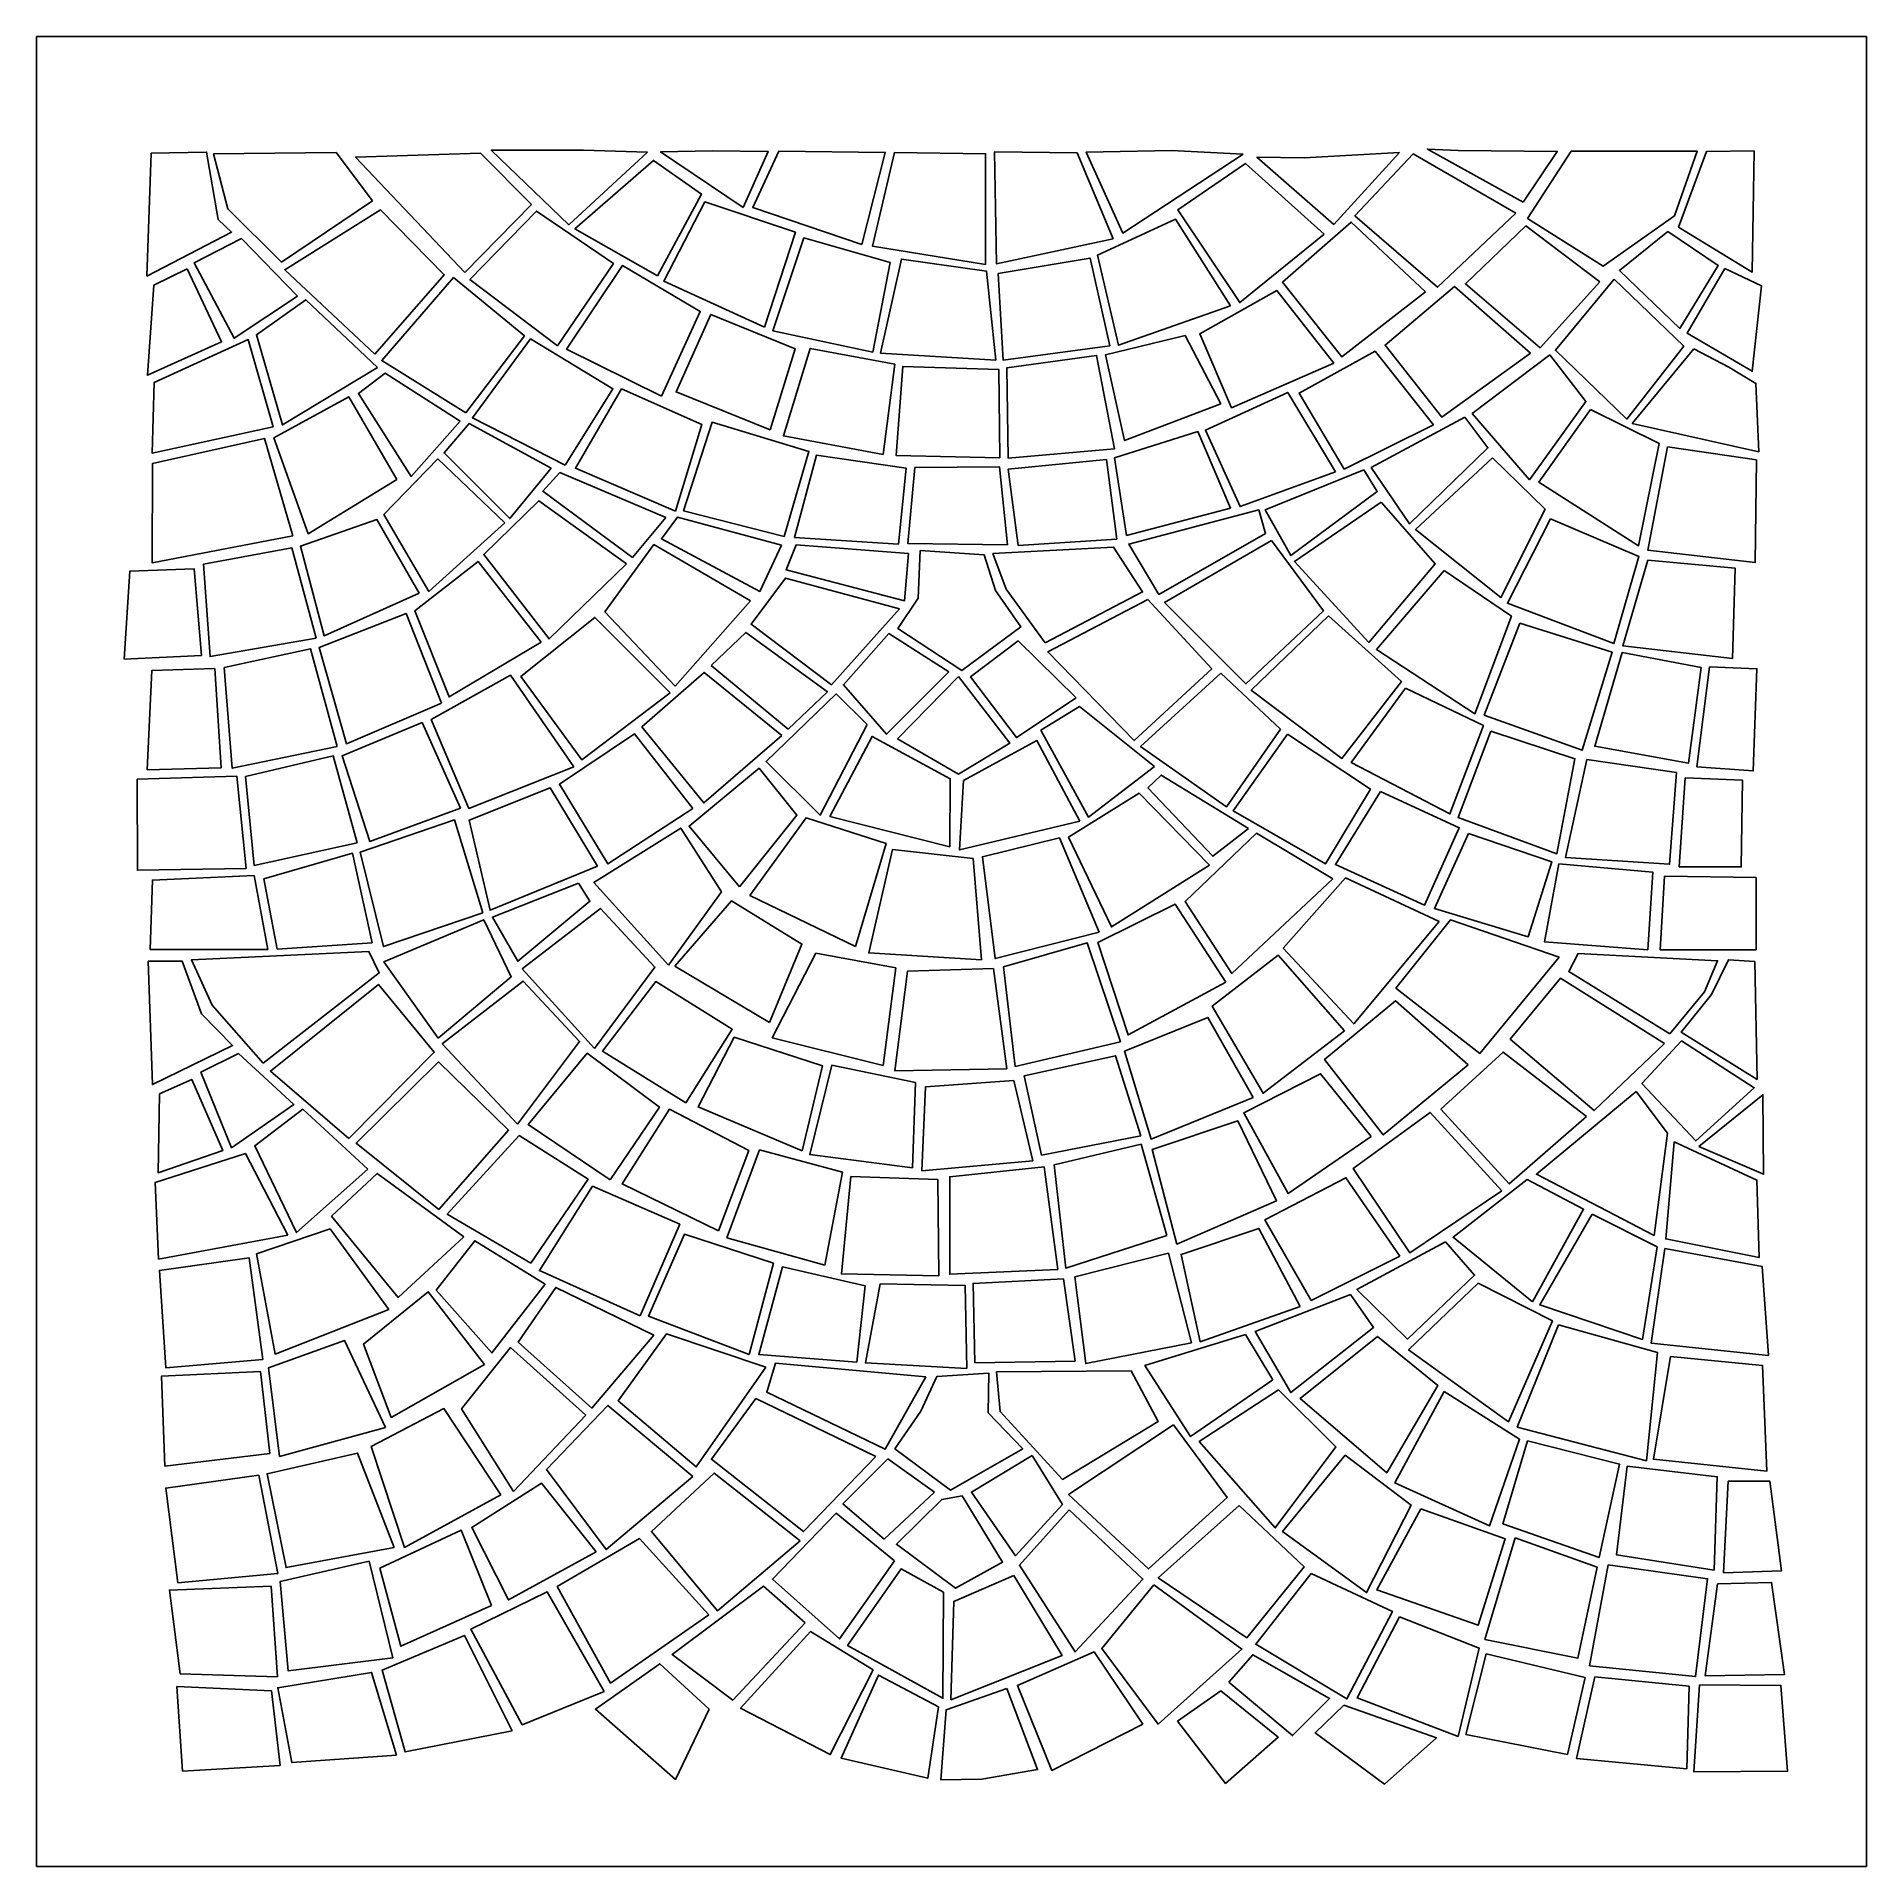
# Model space of a CAD drawing. Header units: metres. Extents: x 1 to 620, y 0 to 920.
# Drawn here: x 280 to 620, y 580 to 920 of the extents above; entities outside this region: 1.
import ezdxf

# ---------------------------------------------------------------- set-up
doc = ezdxf.new("R2010")
doc.units = ezdxf.units.M

msp = doc.modelspace()

# ---------------------------------------------------------------- linework, layer by layer
at = {"color": 8}
msp.add_lwpolyline([(280, 580), (620, 580), (620, 920), (280, 920), (280, 580)], dxfattribs=at)
at = {"color": 0}
for points in [[(301.28, 898.34), (300.51, 875.5), (316.24, 883.68), (313.72, 885.99), (311.59, 898.55)], [(342.39, 889.47), (325.53, 878.09), (315.54, 887.97), (312.88, 898.23), (335.64, 898.45)], [(359.55, 876.16), (371.93, 888.78), (362.48, 898.34), (339.28, 897.61)], [(393.52, 898.54), (378.91, 885.05), (364.47, 898.9), (381.65, 898.9)], [(411.3, 888.23), (415.91, 898.68), (405.6, 898.79), (395.93, 898.58)], [(433.31, 881.36), (437.69, 898.48), (417.93, 898.74), (413.06, 888.23)], [(456.3, 877.68), (456.33, 898.23), (439.41, 898.48), (435.32, 881.09)], [(480.03, 882.4), (473.34, 898.4), (457.96, 898.57), (458.34, 877.79)], [(504.18, 898.14), (490.86, 898.83), (475.05, 898.54), (481.86, 883.48)], [(533.25, 898.44), (515.55, 897.5), (506.75, 897.58), (521.05, 885.09)], [(554.88, 887.18), (535.76, 898.19), (524.92, 886.7), (540.28, 873.42)], [(556.25, 889.24), (538.43, 899.09), (544.12, 898.81), (562.55, 898.68)], [(557.02, 886.22), (565.12, 898.71), (588.57, 898.71), (584.36, 886.72), (571.11, 877.33)], [(599.13, 898.79), (590.28, 898.62), (585.1, 884.56), (598.79, 876.23)], [(395.35, 875.54), (403.54, 890.75), (394.63, 896.99), (380.03, 884.28)], [(519.23, 883.26), (504.61, 896.43), (492.05, 887.84), (503.55, 870.59)], [(342.85, 860.98), (355.74, 875.75), (343.89, 887.78), (326.1, 876.69)], [(376.81, 862.56), (387.18, 877.81), (372.87, 887.58), (360.53, 874.88)], [(415.28, 865.99), (421, 883.63), (404.19, 889.29), (396.52, 874.58)], [(501.83, 869.95), (491.63, 886.05), (477.1, 879.37), (481, 862.65)], [(538.1, 872.58), (524.27, 885.52), (511.5, 874.35), (522.5, 860.5)], [(570.48, 874.43), (556.72, 884.83), (545.48, 874.09), (559.41, 862.18)], [(328.5, 871.74), (318.09, 882.48), (309.26, 877.95), (316.73, 863.95)], [(435.36, 861.37), (438.59, 878), (422.58, 882.6), (416.8, 865.35)], [(583.11, 883.77), (574.12, 876.52), (585.33, 865.78), (592.48, 877.46)], [(396.1, 853.2), (403.32, 868.94), (388.86, 877.44), (378.44, 861.93)], [(458.24, 859.85), (456.52, 876.39), (440.68, 878.65), (436.79, 861.18)], [(479.39, 862.54), (475.74, 878.86), (458.67, 875.96), (459.63, 859.85)], [(307.97, 876.83), (301.79, 873.83), (300.58, 857.08), (314.33, 863.26)], [(359.73, 850.12), (370.63, 864.37), (357.49, 875.23), (344.13, 859.81)], [(573.14, 874.95), (562.23, 861.72), (575.46, 848.92), (586.05, 862.49)], [(593.72, 876.91), (600.52, 873.68), (598.8, 857.81), (586.71, 864.89)], [(343.36, 858.49), (330.05, 871.11), (320.85, 864.61), (325.67, 847.83)], [(521.05, 859.32), (510.42, 872.85), (496.14, 864.79), (502.05, 851.05)], [(557.56, 861.18), (543.47, 873.59), (530.55, 862.69), (541.12, 849.26)], [(416.3, 846.96), (420.96, 861.97), (405.26, 868.39), (398.83, 853.97)], [(323.95, 847.49), (319.31, 863.73), (301.83, 855.73), (301.45, 842.6)], [(378.22, 840.36), (387.1, 854.58), (371.78, 863.81), (360.97, 849.16)], [(500.05, 851.76), (493.4, 864.43), (478.64, 860.89), (482.15, 844.94)], [(437.31, 842.33), (439.46, 859.11), (423.75, 862.06), (418.76, 845.79)], [(480.26, 843.41), (476.95, 860.76), (460.26, 858.44), (460.53, 841.66)], [(539.58, 847.84), (528.71, 861.53), (514.59, 853.75), (522.94, 839.65)], [(561.19, 860.86), (546.76, 849.95), (557.39, 837.65), (567.89, 852.18)], [(587.95, 862.01), (576.48, 848.13), (600.03, 842.85), (599.48, 855.56), (594.45, 858.58)], [(358.7, 848.54), (344.75, 857.47), (339.8, 853.69), (349.58, 838.28)], [(458.96, 841.72), (458.78, 858.17), (440.93, 858.71), (439.7, 842.17)], [(398.69, 831.79), (403.61, 847.91), (388.71, 854.54), (380.11, 839.82)], [(521.33, 839.11), (512.47, 853.88), (497.17, 846.9), (503.61, 832.67)], [(346.93, 837.71), (337.99, 853.09), (324.09, 845.42), (330.48, 827.63)], [(568.75, 850.72), (559.12, 837.23), (577.68, 825.38), (581.47, 844.42)], [(375.6, 839.81), (360.35, 848.13), (355.73, 842.63), (367.91, 830.43)], [(418.9, 827.1), (423.5, 842.9), (405.5, 848.33), (400.21, 831.91)], [(501.87, 832.4), (495.78, 846.6), (480.31, 841.71), (482.54, 827.3)], [(545.39, 849.27), (528.01, 839.93), (535.09, 829.48), (549.66, 843.57)], [(327.6, 827.23), (322.33, 845.35), (301.56, 840.69), (301.47, 822.22)], [(583.06, 843.76), (579.37, 824.58), (599.3, 822.26), (599.56, 841.35)], [(367.03, 829.66), (354.55, 841.54), (344.53, 831.2), (352.9, 816.91)], [(440.13, 825.69), (441.6, 839.78), (424.91, 842.22), (420.8, 826.9)], [(460.39, 825.56), (458.92, 840.05), (443.21, 839.92), (441.87, 825.83)], [(480.74, 826.59), (478.78, 841.39), (460.53, 839.65), (462.41, 825.42)], [(550.55, 841.72), (536.22, 828.4), (552.09, 815.8), (560.31, 832.16)], [(396.93, 830.67), (377.25, 838.99), (374.06, 835.56), (390.7, 823.22)], [(526.63, 839.52), (508.29, 832.09), (513.03, 823.57), (529.11, 835.46)], [(389.63, 822.03), (373.31, 833.74), (363.1, 823.75), (375.24, 808.08)], [(529.86, 833.47), (513.72, 822.47), (527.53, 807.42), (539.9, 822.06)], [(351.07, 816.58), (343.23, 830.25), (329.01, 825.31), (333.41, 808.68)], [(418.41, 825.5), (399.08, 830.69), (396.1, 826.7), (414.39, 816.91)], [(507.08, 832.04), (482.92, 825.71), (488.51, 816.36), (508.37, 827.69)], [(561.3, 830.38), (553.3, 814.7), (573.09, 807.21), (577.74, 823.42)], [(509.44, 826.35), (489.58, 814.86), (504.72, 799.72), (519.12, 813.27)], [(331.94, 808.21), (327.43, 825), (311.02, 821.99), (312.25, 804.79)], [(412.64, 815.17), (394.69, 825.61), (385.59, 813.13), (398.68, 799.33)], [(442.01, 823.95), (421.14, 825.58), (419.3, 820.89), (441.28, 815.18)], [(444.16, 824.48), (456.1, 823.68), (458.16, 817.09), (462.89, 810.3), (451.89, 802.23), (440.04, 810.04), (443.82, 815.63)], [(467.39, 807.35), (460.17, 817.31), (457.71, 823.95), (480.12, 825.15), (485.51, 816.8)], [(310.64, 804.98), (296.3, 804.29), (297.33, 820.7), (309.27, 821.13)], [(373.73, 807.5), (362.03, 822.46), (350.26, 813.33), (356.64, 797.3)], [(541.54, 820.8), (528.97, 806.12), (547.27, 794.18), (554.03, 812.33)], [(579.41, 822.74), (574.74, 806.8), (595.13, 804.45), (595.61, 821.23)], [(440.36, 813.68), (419.13, 819.38), (412.75, 810.82), (427.69, 799.58)], [(355.21, 796.16), (348.66, 812.8), (332.5, 806.48), (337.57, 788.61)], [(486.51, 815.38), (467.87, 805.67), (483.93, 789.18), (498.36, 802.5)], [(397.7, 798.08), (383.74, 812.08), (369.99, 801.08), (381.29, 785.62)], [(405.36, 803.16), (419.64, 791.34), (426.94, 798.22), (411.8, 809.28)], [(520.07, 812.39), (505.69, 798.54), (522.54, 785.87), (533.62, 800.14)], [(555.6, 811.01), (548.99, 793.92), (567.2, 787.39), (572.73, 805.59)], [(335.85, 788.1), (330.92, 806.26), (314.88, 802.77), (316.35, 784.06)], [(449.52, 801.95), (437.92, 790.36), (429.93, 799.55), (438.35, 809.08)], [(473.14, 797.14), (462.4, 807.71), (453.55, 801.01), (462.06, 789.76)], [(313.13, 802.57), (314.29, 784.15), (300.57, 783.77), (301.43, 802.24)], [(574.6, 805.56), (569.53, 788.15), (586.95, 785.01), (589.27, 802.79)], [(590.82, 802.88), (599.67, 802.53), (598.98, 783.55), (588.5, 784.32)], [(379.83, 784.34), (368.06, 801.34), (353.29, 793.1), (360.34, 776.58)], [(418.46, 790.16), (404.07, 801.87), (392.47, 791.77), (403.96, 777.6)], [(451.32, 801.09), (460.85, 788.72), (451.32, 782.97), (439.98, 789.5)], [(500.06, 801.7), (485.14, 788.07), (501.11, 776.91), (511.12, 791.29)], [(434.36, 792.21), (425.57, 775.33), (415.56, 785.32), (428.59, 797.85)], [(534.37, 798.93), (524.26, 785.12), (542.62, 775.56), (548.85, 791.99)], [(358.78, 776.61), (351.64, 792.54), (336.75, 786.38), (341.9, 770.44)], [(487.75, 784.38), (473.79, 795.52), (466.62, 791.12), (475.43, 774.97)], [(401.96, 776.57), (391.11, 790.42), (377.16, 781.08), (386.17, 766.26)], [(449.69, 769.47), (449.77, 782.11), (435.24, 789.97), (427.42, 775.09)], [(473.82, 774.22), (465.88, 789.2), (452.26, 781.77), (451.49, 768.88)], [(512.45, 790.38), (502.33, 776.14), (519.51, 766.31), (527.83, 780.17)], [(550.23, 790.97), (544.13, 774.92), (562.49, 768.15), (565.83, 785.83)], [(339.54, 770.18), (335.11, 786.35), (318.84, 782.5), (320.42, 765.98)], [(568.08, 785.66), (564.11, 767.44), (583.43, 766.22), (584.69, 783.23)], [(318.94, 765.43), (317.19, 782.6), (298.69, 782), (298.73, 765.09)], [(410.62, 762), (421.28, 775.33), (414.24, 784.05), (401.25, 773.31)], [(505.19, 772.84), (488.95, 782.77), (486.51, 780.4), (498.53, 767.7)], [(586.34, 782.3), (585.24, 765.74), (596.76, 765.72), (596.97, 781.83)], [(384.24, 765.83), (375.44, 780.44), (360.4, 774.42), (364.27, 757.67)], [(497.96, 766.07), (484.86, 779.39), (471.76, 771.26), (479.71, 754.58)], [(529.72, 779.7), (521.33, 766.16), (537.91, 758.63), (544.35, 772.99)], [(362.91, 757.19), (357.67, 774.46), (340.14, 768.44), (344.44, 750.92)], [(397.39, 747.49), (407.25, 761.11), (399.7, 772.92), (383.56, 762.84)], [(432.14, 750.94), (437.83, 770.05), (422.97, 774.86), (412.55, 760.43)], [(520.86, 763.49), (506.69, 771.97), (493.41, 759.28), (502.1, 745.9)], [(546.09, 771.92), (539.74, 758.01), (557.17, 752.73), (561.53, 766.68)], [(455.55, 748.46), (454, 767.25), (439.04, 768.97), (434.61, 749.75)], [(477.45, 753.62), (470.06, 771.1), (455.73, 767.62), (458.13, 748.68)], [(342.37, 751.63), (338.71, 768.25), (322.23, 763.49), (324.71, 750.46)], [(562.88, 766.3), (560.19, 751.79), (579.38, 750.31), (580.33, 764.74)], [(322.99, 750.38), (320.42, 764.12), (301.52, 763.26), (301.09, 750.38)], [(380.7, 762.72), (382.8, 759.33), (369.39, 748.2), (364.7, 756.39)], [(540.62, 755.55), (523.21, 763.66), (511.65, 750.61), (524.75, 736.54)], [(582.47, 764), (581.66, 750.31), (599.51, 750.31), (599.51, 763.73)], [(416.17, 736.82), (422.22, 751.38), (409.11, 759.4), (398.62, 747.3)], [(500.97, 744.28), (491.57, 758.79), (477.21, 751.69), (482.82, 734.5)], [(354.61, 733.91), (368.19, 745.31), (363.08, 755.9), (344.53, 748.09)], [(383.65, 731.98), (394.9, 747.09), (384.76, 758), (370.25, 746.75)], [(562.91, 748.95), (542.75, 755.9), (532.58, 743.2), (548.15, 731.07)], [(459.66, 747.18), (475.23, 751.61), (481.4, 733.22), (461.81, 728.66)], [(300.71, 748.22), (307.02, 748.22), (310.64, 738.42), (316.41, 732.51), (301.51, 725.27)], [(322.08, 729.27), (312.63, 740.01), (308.77, 748.43), (341.75, 749.97), (343.64, 746.02)], [(437.3, 728.81), (439.63, 746.94), (424.8, 749.67), (416.68, 733.97)], [(523.03, 735.25), (510.68, 749.32), (498.44, 739.87), (507.89, 723.66)], [(583.49, 734.73), (589.94, 742.52), (592.35, 748.29), (566.45, 749.63), (564.7, 746.28)], [(599.27, 748.14), (594.37, 748.48), (591.19, 742.04), (585.61, 734.99), (599.7, 726.23)], [(460.27, 728.17), (457.8, 746.83), (441.81, 746.32), (439.44, 727.85)], [(582.51, 732.91), (563.18, 745.05), (553.82, 733.72), (569.41, 720.44)], [(338.01, 715.26), (353.88, 731.29), (343.51, 743.88), (323.44, 727.77)], [(369.36, 717.91), (380.88, 733.29), (370.38, 744.51), (355.36, 732.82)], [(400.61, 721.89), (409.26, 735.55), (395.06, 744.42), (385.13, 731.5)], [(545.98, 728.92), (532.48, 740.84), (519.32, 729.95), (530.22, 715.93)], [(506.07, 722.86), (497.63, 737.74), (482.16, 731.47), (487.09, 715.16)], [(317.52, 731.04), (327.82, 721.59), (316.23, 713.53), (310.54, 727.6)], [(386.56, 707.56), (395.72, 721.09), (382.31, 731.09), (371.32, 717.86)], [(422.24, 712.94), (426.01, 728.76), (409.64, 734.06), (402.91, 721.11)], [(568.02, 719.36), (552.5, 731.3), (540.95, 720.72), (553.63, 706.8)], [(585.67, 733.37), (599.16, 724.69), (588.28, 714.79), (578.29, 725.45)], [(354.74, 702.04), (367.69, 716.79), (354.7, 729.48), (339.35, 714.41)], [(442.76, 709.8), (443.28, 725.63), (427.76, 728.86), (423.66, 712.28)], [(485.16, 715.72), (480.46, 730.64), (463.53, 726.9), (466.73, 712.17)], [(302.81, 723.57), (302.56, 708.88), (314.58, 713), (308.83, 726.23)], [(465.11, 711.1), (461.56, 726.02), (445.14, 724.84), (444.49, 709.27)], [(527.97, 715.61), (518.59, 727.27), (504.31, 720.04), (512.57, 705.01)], [(577.22, 724.01), (558.68, 708.62), (580.55, 697.23), (583.02, 716.23)], [(588.86, 713.75), (600.78, 723.39), (600.91, 708.61)], [(341.52, 709.58), (329.49, 720.7), (320.53, 713.92), (328.27, 697.77)], [(406.72, 698.07), (412.33, 713), (397.59, 720.7), (388.81, 706.8)], [(510.37, 703.7), (503.18, 718.55), (487.27, 713.22), (491.9, 695.65)], [(552.23, 705.51), (538.92, 720.11), (524.64, 709.7), (535.16, 694.02)], [(371.86, 692.08), (382.48, 707.69), (369.69, 715.8), (356.26, 701.22)], [(489.99, 697.26), (485.24, 714.17), (469.1, 710.39), (471.22, 691.18)], [(584.31, 714.62), (582.73, 696.59), (600.09, 693.15), (599.66, 707.54)], [(326.71, 697.27), (318.79, 712.44), (302.01, 707.07), (302.68, 692.84)], [(426.46, 691.71), (429.73, 709.02), (414.35, 713.14), (408.26, 696.82)], [(359.37, 697), (343.3, 708.77), (334.82, 700.8), (347.21, 685.73)], [(447.63, 689.71), (447.48, 707.62), (431.31, 708.17), (429.55, 690.1)], [(469.76, 690.9), (467.21, 709.96), (449.68, 708.16), (449.68, 690.03)], [(533.32, 693.37), (523.3, 707.97), (508.23, 700.12), (516.86, 685.18)], [(557.97, 684.93), (543.19, 696.89), (556.94, 707.61), (567.45, 702.11)], [(392.17, 682.33), (399.52, 699.31), (383.3, 706.39), (373.44, 690.71)], [(569.02, 701.2), (559.29, 684.32), (578.39, 677.91), (581.1, 695.13)], [(345.45, 683.51), (334.54, 698.46), (320.88, 693.82), (324.32, 675.18)], [(412.39, 675.14), (416.91, 692.08), (400.37, 697.45), (393.71, 682.22)], [(514.78, 684.05), (507.08, 698.54), (492.66, 693.71), (496.2, 677.5)], [(374.47, 688.17), (361.42, 696.24), (354.26, 687.06), (364.6, 675.4)], [(494.59, 677.29), (490.3, 693.93), (472.9, 689.53), (474.94, 673.42)], [(541.77, 696.03), (525.34, 687.22), (534.7, 677.98), (547.18, 689.83)], [(582.56, 694.79), (580.01, 677.22), (601.81, 674.94), (600.63, 691.47)], [(322.04, 674.17), (319.47, 693.1), (302.82, 690.74), (304, 672.66)], [(432.44, 673.7), (433.93, 687.88), (418.59, 691.4), (414.19, 675.13)], [(394.66, 678.72), (376.45, 687.57), (369.49, 677.43), (383.19, 665.16)], [(452.82, 672.52), (452.54, 687.91), (436.77, 688.24), (434.02, 673.56)], [(470.78, 689.17), (472.96, 673.9), (454.34, 673.57), (454, 688.33)], [(547.84, 688.4), (534.92, 675.97), (553.5, 662.61), (561.65, 681.36)], [(363.24, 673.26), (352.77, 686.78), (340.77, 677.06), (345.9, 663.43)], [(524.16, 686.26), (506.44, 679.39), (513.06, 668.03), (528.43, 680.15)], [(562.81, 680.64), (555.11, 661.62), (579.11, 655.37), (581.17, 675.51)], [(344.8, 661.57), (337.22, 677.71), (323.11, 672.66), (325.14, 656.19)], [(415.53, 672.79), (397.06, 678.98), (388.04, 666.52), (402.56, 654.24)], [(504.61, 678.85), (485.93, 673.05), (494.43, 659.88), (509.69, 670.44)], [(529.15, 678.45), (514.78, 666.96), (530.89, 653.15), (540.36, 669.37)], [(382.03, 663.86), (368.03, 676.4), (358.96, 665.01), (368.63, 649.69)], [(445.21, 670.94), (437.69, 657.52), (415.68, 668.12), (417.29, 673.49)], [(583.58, 674.75), (580.42, 655.65), (601.51, 653.45), (600.69, 673.1)], [(323.33, 656.7), (321.59, 671.96), (303.19, 671.08), (303.84, 654.38)], [(439.48, 657.59), (449.81, 649.94), (463.24, 657.59), (456.79, 664.3), (456.93, 671.68), (447.26, 671.01), (444.31, 664.57)], [(483.36, 672.06), (458.37, 671.89), (459.04, 664.51), (470.61, 651.92), (488.4, 662.66)], [(435.95, 656.18), (413.67, 666.92), (405.39, 655.64), (422.53, 642.22)], [(510.73, 668.54), (496.02, 658.98), (510.16, 642.91), (521.44, 657.94)], [(541.52, 668.22), (532.35, 651.25), (549.99, 643.26), (555.55, 659.37)], [(366.28, 649.04), (355.67, 665.07), (342.19, 658.05), (348.34, 639.27)], [(401.96, 652.44), (386.15, 665.66), (374.75, 653.75), (385.81, 638.86)], [(491.26, 662.07), (471.76, 649.11), (486.59, 635.28), (501.25, 648.55)], [(346.41, 639.27), (339.61, 656.81), (322.84, 652.96), (326.36, 635.52)], [(464.98, 656.38), (470.62, 647.26), (461.89, 637.73), (453.71, 649.54)], [(523.16, 656.44), (511.52, 642.23), (527.13, 630.88), (535.41, 647.13)], [(557.05, 659.06), (552.47, 643.66), (570.34, 637.38), (574.13, 654.74)], [(421.85, 640.48), (405.87, 653.07), (394.25, 642.26), (406.55, 627.46)], [(446.86, 649.54), (437.47, 640.81), (429.82, 647.39), (438.14, 655.71)], [(575.55, 654.39), (573.59, 637.89), (591.69, 635.06), (592.3, 652.4)], [(324.83, 634.44), (321.29, 652.69), (304.01, 650.31), (306.25, 632.72)], [(384, 638.48), (373.81, 651.24), (360.85, 643), (367.67, 629.53)], [(594.33, 651.58), (602.06, 651.58), (604.21, 634.91), (593.47, 634.57)], [(451.96, 648.87), (459.48, 636.52), (450.75, 631.69), (439.75, 639.87), (448.2, 648.19)], [(471.89, 646.28), (485.58, 633.4), (472.97, 619.84), (462.63, 635.95)], [(503.47, 647.05), (488.39, 633.65), (504.88, 622.48), (515.56, 635.65)], [(537.22, 646.45), (529.03, 631.39), (547.84, 624.8), (552.9, 640.87)], [(439.41, 636.75), (429.21, 622.26), (416.73, 633.4), (428.54, 645.61)], [(364.5, 628.48), (358.87, 642.49), (343.79, 635.43), (347.67, 620.9)], [(404.91, 626.75), (392.02, 640.92), (376.75, 631.99), (386.64, 614.05)], [(554.72, 641.08), (549.12, 622.16), (566.41, 618.71), (569.97, 635.62)], [(346.2, 618.75), (341.79, 636.69), (325.26, 632.94), (326.72, 616.34)], [(572.01, 636.04), (568.55, 617.29), (588.25, 615.28), (590.48, 633.46)], [(448.54, 630.98), (448.4, 611.25), (430.69, 621.05), (440.62, 635.28)], [(461.56, 634.07), (470.55, 619.17), (449.88, 610.98), (450.42, 629.24)], [(516.82, 634.42), (506.52, 621.28), (523.46, 611.13), (531.94, 627.38)], [(592.34, 632.51), (602.39, 632.77), (604.8, 615.68), (590.02, 615.42)], [(324.74, 615.24), (323.56, 632.07), (304.69, 631.34), (306.69, 615.76)], [(385.44, 612.51), (374.84, 631.04), (360.67, 624.06), (370.24, 606.32)], [(422.82, 625.27), (409.34, 610.86), (398.07, 619.38), (415.09, 632.05)], [(487.59, 632.34), (503.96, 620.39), (488.39, 606.43), (477.92, 620.52)], [(533.25, 626.37), (525.35, 611.31), (544.12, 604.16), (548.07, 620.57)], [(368.35, 605.21), (359.5, 622.91), (344.21, 616.47), (348.46, 601.26)], [(435.45, 616.51), (427.46, 600.79), (410.81, 609.38), (423.77, 623.64)], [(485.57, 606.43), (468.66, 597.84), (462.24, 613.64), (476.5, 619.85)], [(501.54, 614.22), (513.39, 604.32), (520.26, 611.19), (505.97, 619.32)], [(549.35, 619.5), (545.58, 604.54), (564.49, 600.82), (567.72, 615.1)], [(346.88, 600.66), (342.24, 616.04), (324.8, 613.2), (327.4, 599.32)], [(404.99, 609.23), (398.74, 596.17), (383.84, 609.19), (395.79, 617.65)], [(447.61, 609.64), (445.58, 596.37), (429.47, 600.12), (436.44, 615.54)], [(325.26, 598.78), (323.65, 612.6), (306.06, 613.41), (307.14, 597.71)], [(460.28, 613.07), (449, 609.1), (447.99, 596.1), (455.64, 596.23), (465.98, 597.98)], [(492.02, 606.97), (500.93, 595.41), (510.7, 604), (500.07, 612.61)], [(569.54, 615.2), (566.11, 600.07), (586.61, 598.13), (587.04, 613.49)], [(588.98, 613.73), (604.1, 613.62), (605.36, 597.68), (587.94, 597.57)], [(522.92, 609.94), (540.1, 603.9), (530.44, 595.31), (517.55, 604.84)]]:
    msp.add_lwpolyline(points, close=True, dxfattribs=at)

# ---------------------------------------------------------------- texts
msp.add_text('Grid Box C2 - #000000', height=10).set_placement((0, 0))

doc.saveas('drawing.dxf')
